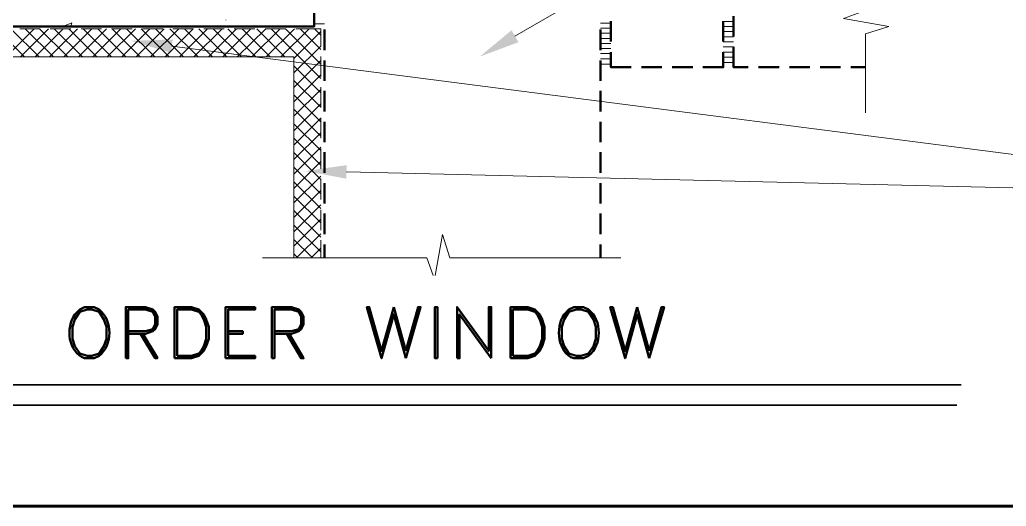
# Model space of a CAD drawing. Header units: inches. Extents: x 5 to 516, y -193 to 129.
# Drawn here: x 33.735 to 37.755, y -193.185 to -191.201 of the extents above; entities that cross this region are included whole.
import ezdxf

# ---------------------------------------------------------------- set-up
doc = ezdxf.new("R2010")
doc.units = ezdxf.units.IN
doc.header["$MEASUREMENT"] = 0
doc.layers.add('PDF7_Geometry', color=7, linetype='Continuous')
doc.layers.add('PDF7_Solid Fills', color=7, linetype='Continuous')

msp = doc.modelspace()

# ---------------------------------------------------------------- linework, layer by layer
at = {"layer": 'PDF7_Geometry', "lineweight": 15}
for points in [[(35.7524401, -191.2680067), (39.0824405, -189.3457843), (39.5824405, -189.3457843)], [(37.1813297, -191.580229), (37.1813297, -191.2580067), (37.2757742, -191.2280067), (37.0913297, -191.1957845), (37.1813297, -191.1635623), (37.1813297, -190.8824511)], [(34.8513283, -192.1713401), (34.8513283, -191.3524511), (31.0179946, -191.3524511), (31.0179946, -191.2380067)], [(33.7546621, -191.3524511), (33.6391065, -191.2380067)], [(33.6791073, -191.3524511), (33.7935518, -191.2380067)], [(33.813552, -191.3524511), (33.6979964, -191.2380067)], [(33.7346629, -191.2380068), (33.8179962, -191.2380068)], [(33.7379972, -191.3524511), (33.8524417, -191.2380067)], [(33.8724419, -191.3524511), (33.7568863, -191.2380067)], [(33.7968848, -191.3524511), (33.9113293, -191.2380067)], [(33.9313295, -191.3524511), (33.8157739, -191.2380067)], [(33.8557747, -191.3524511), (33.9702192, -191.2380067)], [(33.8591068, -191.2380068), (33.9424401, -191.2380068)], [(33.9902171, -191.3524511), (33.8746615, -191.2380067)], [(33.9102181, -191.2280066), (33.9468848, -191.2135622)], [(33.9146624, -191.3524511), (34.0291068, -191.2380067)], [(34.049107, -191.3524511), (33.9346625, -191.2380067)], [(33.9424401, -191.2280066), (33.9468846, -191.2135622)], [(33.9735522, -191.3524511), (34.0879967, -191.2380067)], [(33.9846629, -191.2380068), (34.0679962, -191.2380068)], [(34.1079969, -191.3524511), (33.9935524, -191.2380067)], [(34.0324399, -191.3524511), (34.1468843, -191.2380067)], [(34.1668845, -191.3524511), (34.0524401, -191.2380067)], [(34.0913298, -191.3524511), (34.2057742, -191.2380067)], [(34.1091068, -191.2380068), (34.1924402, -191.2380068)], [(34.2257744, -191.3524511), (34.1113299, -191.2380067)], [(34.1502197, -191.3524511), (34.2646641, -191.2380067)], [(34.284662, -191.3524511), (34.1702176, -191.2380067)], [(34.2091073, -191.3524511), (34.3235517, -191.2380067)], [(34.3435519, -191.3524511), (34.2291075, -191.2380067)], [(34.2346629, -191.2380068), (34.3179963, -191.2380068)], [(34.2679949, -191.3524511), (34.3824394, -191.2380067)], [(34.4024395, -191.3524511), (34.2879951, -191.2380067)], [(34.3268848, -191.3524511), (34.4413293, -191.2380067)], [(34.4613294, -191.3524511), (34.346885, -191.2380067)], [(34.3591068, -191.2380068), (34.4424402, -191.2380068)], [(34.3857747, -191.3524511), (34.5002191, -191.2380067)], [(34.5202193, -191.3524511), (34.4057749, -191.2380067)], [(34.4446623, -191.3524511), (34.5591068, -191.2380067)], [(34.5791069, -191.3524511), (34.4646625, -191.2380067)], [(34.4846629, -191.2380068), (34.5679963, -191.2380068)], [(34.5035522, -191.3524511), (34.6179967, -191.2380067)], [(34.6379968, -191.3524511), (34.5235524, -191.2380067)], [(34.5624398, -191.3524511), (34.6768843, -191.2380067)], [(34.5746627, -191.202451), (34.5746627, -191.2013399)], [(34.6968845, -191.3524511), (34.58244, -191.2380067)], [(34.6091069, -191.2380068), (34.6924402, -191.2380068)], [(34.6213297, -191.3524511), (34.7368853, -191.2380067)], [(34.7557744, -191.3524511), (34.6413299, -191.2380067)], [(34.6802173, -191.3524511), (34.7957729, -191.2380067)], [(34.814662, -191.3524511), (34.7002175, -191.2380067)], [(34.734663, -191.2380068), (34.8179963, -191.2380068)], [(34.7391072, -191.3524511), (34.8546628, -191.2380067)], [(34.9613295, -191.440229), (34.7591072, -191.2380068)], [(34.7979971, -191.3524511), (34.9135527, -191.2380067)], [(34.9613295, -191.38134), (34.8179961, -191.2380066)], [(34.8591069, -191.2380068), (34.9613291, -191.2380068)], [(34.9613295, -191.3224512), (34.876885, -191.2380068)], [(34.9346616, -191.2180068), (34.9768839, -191.2180068)], [(34.9613295, -191.2635622), (34.9357739, -191.2380066)], [(34.9613295, -191.3091179), (34.9613295, -191.2380067)], [(36.1435512, -191.2146733), (36.1013289, -191.2146733)], [(36.1435512, -191.2346733), (36.1013289, -191.2346733)], [(36.6435512, -191.2080066), (36.601329, -191.2080066)], [(36.6435512, -191.2280066), (36.601329, -191.2280066)], [(34.8513283, -191.3591178), (34.9613283, -191.2491178)], [(36.1435512, -191.2557844), (36.1013289, -191.2557844)], [(36.1435512, -191.2768955), (36.1013289, -191.2768955)], [(36.6435512, -191.2491177), (36.601329, -191.2491177)], [(36.6435512, -191.2702288), (36.601329, -191.2702288)], [(34.3546626, -191.3080068), (39.0824408, -191.9180068), (39.5824406, -191.9180068)], [(34.8513283, -191.4180066), (34.9613283, -191.3080066)], [(36.1435512, -191.2980066), (36.1013289, -191.2980066)], [(36.1435512, -191.3180067), (36.1013289, -191.3180067)], [(36.6435512, -191.29134), (36.601329, -191.29134)], [(36.6435512, -191.31134), (36.601329, -191.31134)], [(34.9613295, -191.4335623), (34.9613295, -191.350229)], [(36.1435512, -191.3391178), (36.1013289, -191.3391178)], [(36.6435512, -191.3324511), (36.601329, -191.3324511)], [(36.6435512, -191.3535622), (36.601329, -191.3535622)], [(34.8513283, -191.4768956), (34.9613283, -191.3668956)], [(34.9613295, -191.4991178), (34.8513295, -191.3891178)], [(36.1435512, -191.3602289), (36.1013289, -191.3602289)], [(36.1435512, -191.38134), (36.1013289, -191.38134)], [(36.6435512, -191.3746733), (36.601329, -191.3746733)], [(34.8513283, -191.5357844), (34.9613283, -191.4257843)], [(34.9613295, -191.5580068), (34.8513295, -191.4480068)], [(34.9613295, -191.5591179), (34.9613295, -191.4757845)], [(34.8513283, -191.5946734), (34.9613283, -191.4846734)], [(34.9613295, -191.6168956), (34.8513295, -191.5068956)], [(34.8513283, -191.6535622), (34.9613283, -191.5435621)], [(34.9613295, -191.6757846), (34.8513295, -191.5657846)], [(34.9613295, -191.6835624), (34.9613295, -191.600229)], [(34.8513283, -191.7124512), (34.9613283, -191.6024512)], [(34.9613295, -191.7346734), (34.8513295, -191.6246734)], [(34.8513283, -191.77134), (34.9613283, -191.6613399)], [(34.8513283, -191.830229), (34.9613283, -191.720229)], [(34.9613295, -191.7935624), (34.8513295, -191.6835624)], [(34.9613295, -191.8524512), (34.8513295, -191.7424512)], [(34.9613295, -191.8091179), (34.9613295, -191.7257846)], [(34.8513283, -191.8891178), (34.9613283, -191.7791177)], [(34.8513283, -191.9480068), (34.9613283, -191.8380068)], [(34.9613295, -191.9113399), (34.8513295, -191.802451)], [(35.0668864, -191.8213402), (39.0824422, -191.9180069), (39.5735534, -191.9180069)], [(34.9613295, -191.970229), (34.8513295, -191.8613401)], [(34.9613295, -191.9335624), (34.9613295, -191.850229)], [(34.8513283, -192.0068956), (34.9613283, -191.8968955)], [(34.9613295, -192.0291177), (34.8513295, -191.9202288)], [(34.8513283, -192.0657846), (34.9613283, -191.9557846)], [(34.9613295, -192.0880068), (34.8513295, -191.9791179)], [(34.9613295, -192.0591179), (34.9613295, -191.9757846)], [(34.8513283, -192.1246734), (34.9613283, -192.0146733)], [(34.9613295, -192.1468955), (34.8513295, -192.0380066)], [(34.8513288, -192.1557846), (34.8657733, -192.169118), (34.9613288, -192.0735624)], [(36.1835518, -192.1713401), (35.4868851, -192.1713401), (35.4579962, -192.0768956), (35.4279962, -192.2435623)], [(34.8513298, -192.0968957), (34.9246632, -192.169118), (34.9613298, -192.1324513)], [(34.9613295, -192.1713401), (34.9613295, -192.100229)], [(35.4191067, -192.2435622), (35.3935512, -192.17134), (34.7235511, -192.17134)]]:
    msp.add_lwpolyline(points, dxfattribs=at)
at = {"layer": 'PDF7_Geometry', "lineweight": 50}
for points in [[(34.9346616, -190.8946733), (34.9346616, -191.2280066), (29.3402166, -191.2280066)], [(36.6435512, -191.1857844), (36.6435512, -191.2691178)], [(36.1435512, -191.2068955), (36.1435512, -191.2902289)], [(36.6013284, -191.2902289), (36.6013284, -191.2068955)], [(34.9768844, -191.24134), (34.9768844, -191.3246733)], [(36.1013284, -191.3246733), (36.1013284, -191.24134)], [(36.6435512, -191.31134), (36.6435512, -191.3946733), (36.7035512, -191.3946733)], [(36.2268845, -191.3946733), (36.1435512, -191.3946733), (36.1435512, -191.3324511)], [(36.6013284, -191.3324511), (36.6013284, -191.3946733), (36.5179951, -191.3946733)], [(34.9768844, -191.3668955), (34.9768844, -191.4502289)], [(36.1013284, -191.4502289), (36.1013284, -191.3668955)], [(36.3513284, -191.3946733), (36.2679951, -191.3946733)], [(36.4768845, -191.3946733), (36.3935512, -191.3946733)], [(36.7457738, -191.3946733), (36.8291071, -191.3946733)], [(36.8713299, -191.3946733), (36.9546632, -191.3946733)], [(36.9957738, -191.3946733), (37.0791071, -191.3946733)], [(37.1213299, -191.3946733), (37.1813299, -191.3946733)], [(34.9768844, -191.49134), (34.9768844, -191.5746734)], [(36.1013284, -191.5746734), (36.1013284, -191.49134)], [(34.9768844, -191.6168956), (34.9768844, -191.7002289)], [(36.1013284, -191.7002289), (36.1013284, -191.6168956)], [(34.9768844, -191.74134), (34.9768844, -191.8246734)], [(36.1013284, -191.8246734), (36.1013284, -191.74134)], [(34.9768844, -191.8668956), (34.9768844, -191.9502289)], [(36.1013284, -191.9502289), (36.1013284, -191.8668956)], [(34.9768844, -191.9913401), (34.9768844, -192.0746734)], [(36.1013284, -192.0746734), (36.1013284, -191.9913401)], [(34.9768844, -192.1168956), (34.9768844, -192.1713401)], [(36.1013284, -192.1713401), (36.1013284, -192.1168957)], [(34.0579968, -192.3824512), (34.0379968, -192.3724512), (33.9991079, -192.3724512), (33.9791079, -192.3824512), (33.9591079, -192.4024512)], [(34.1768845, -192.4813401), (34.2468845, -192.4813401), (34.2768845, -192.4713401), (34.2868845, -192.4624512), (34.2957734, -192.4424512), (34.2957734, -192.4124512), (34.2868845, -192.3924512), (34.2768845, -192.3824512), (34.2468845, -192.3724512), (34.1668845, -192.3724512), (34.1668845, -192.5813401)], [(34.1768852, -192.47134), (34.2468852, -192.47134), (34.2768852, -192.4624511), (34.2868852, -192.4424511), (34.2868852, -192.4124511), (34.2768852, -192.3924511), (34.2468852, -192.3824511), (34.1768852, -192.3824511), (34.1768852, -192.58134), (34.1668852, -192.58134)], [(34.6935505, -192.3724512), (34.5735505, -192.3724512), (34.5735505, -192.5813401)], [(34.6935512, -192.3724511), (34.6935512, -192.3824511), (34.5835512, -192.3824511), (34.5835512, -192.57134)], [(34.7724407, -192.4813401), (34.8424408, -192.4813401), (34.8713296, -192.4713401), (34.8813296, -192.4624512), (34.8913296, -192.4424512), (34.8913296, -192.4124512), (34.8813296, -192.3924512), (34.8713296, -192.3824512), (34.8424408, -192.3724512), (34.7624407, -192.3724512), (34.7624407, -192.5813401)], [(34.7724415, -192.47134), (34.8424415, -192.47134), (34.8713304, -192.4624511), (34.8813304, -192.4424511), (34.8813304, -192.4124511), (34.8713304, -192.3924511), (34.8424415, -192.3824511), (34.7724415, -192.3824511), (34.7724415, -192.58134), (34.7624415, -192.58134)], [(35.3079963, -192.5813401), (35.2591074, -192.4024512), (35.2091074, -192.5813401), (35.1491074, -192.3724512), (35.1591074, -192.3724512), (35.2091074, -192.5513401), (35.2591074, -192.3724512)], [(35.2591065, -192.3724512), (35.3079954, -192.5513401)], [(35.3079954, -192.5813401), (35.3679954, -192.3724512), (35.3579954, -192.3724512), (35.3079954, -192.5513401)], [(35.655774, -192.5813401), (35.655774, -192.3724512), (35.645774, -192.3724512), (35.645774, -192.5513401), (35.5168851, -192.3724512), (35.5168851, -192.5813401)], [(35.6557747, -192.5813401), (35.5268858, -192.4024512), (35.5268858, -192.5813401), (35.5168858, -192.5813401)], [(36.0524417, -192.3824512), (36.0324417, -192.3724512), (35.9924417, -192.3724512), (35.9724417, -192.3824512), (35.9535528, -192.4024512)], [(36.3002177, -192.5813401), (36.2502177, -192.4024512), (36.2013288, -192.5813401), (36.1413288, -192.3724512), (36.1513288, -192.3724512), (36.2013288, -192.5513401), (36.2502177, -192.3724512)], [(36.250218, -192.3724512), (36.300218, -192.5513401)], [(36.3002192, -192.5813401), (36.3602192, -192.3724512), (36.3502192, -192.3724512), (36.3002192, -192.5513401)], [(34.2268843, -192.4813402), (34.2868843, -192.5813402), (34.2957732, -192.5813402), (34.2368843, -192.4813402)], [(34.5835512, -192.4713401), (34.6435512, -192.4713401), (34.6435512, -192.4813401), (34.5835512, -192.4813401)], [(34.8224406, -192.4813402), (34.8813295, -192.5813402), (34.8913295, -192.5813402), (34.8324406, -192.4813402)], [(33.9991079, -192.5813401), (34.0379968, -192.5813401), (34.0579968, -192.5713401)], [(34.5835512, -192.5713402), (34.6935512, -192.5713402), (34.6935512, -192.5813402), (34.5735512, -192.5813402)], [(35.9924417, -192.5813401), (36.0324417, -192.5813401), (36.0524417, -192.5713401)]]:
    msp.add_lwpolyline(points, dxfattribs=at)
for points in [[(34.0091064, -192.3824511), (33.9791064, -192.3924511), (33.9591064, -192.4224511), (33.9491064, -192.4524511), (33.9491064, -192.50134), (33.9591064, -192.53134), (33.9791064, -192.56134), (34.0091064, -192.57134), (34.0279953, -192.57134), (34.0579953, -192.56134), (34.0779953, -192.53134), (34.0879953, -192.50134), (34.0879953, -192.4524511), (34.0779953, -192.4224511), (34.0579953, -192.3924511), (34.0279953, -192.3824511)], [(34.3657732, -192.5813401), (34.4346621, -192.5813401), (34.4646621, -192.5713401), (34.4846621, -192.5513401), (34.4946621, -192.5313401), (34.5046621, -192.5013401), (34.5046621, -192.4524512), (34.4946621, -192.4224512), (34.4846621, -192.4024512), (34.4646621, -192.3824512), (34.4346621, -192.3724512), (34.3657732, -192.3724512)], [(34.375774, -192.57134), (34.4346629, -192.57134), (34.4646629, -192.56134), (34.4746629, -192.55134), (34.4846629, -192.53134), (34.4946629, -192.50134), (34.4946629, -192.4524511), (34.4846629, -192.4224511), (34.4746629, -192.4024511), (34.4646629, -192.3924511), (34.4346629, -192.3824511), (34.375774, -192.3824511)], [(35.4368853, -192.5813401), (35.4368853, -192.3724512), (35.4268853, -192.3724512), (35.4268853, -192.5813401)], [(35.734663, -192.5813401), (35.8046631, -192.5813401), (35.8335519, -192.5713401), (35.8535519, -192.5513401), (35.8635519, -192.5313401), (35.8735519, -192.5013401), (35.8735519, -192.4524512), (35.8635519, -192.4224512), (35.8535519, -192.4024512), (35.8335519, -192.3824512), (35.8046631, -192.3724512), (35.734663, -192.3724512)], [(35.7446638, -192.57134), (35.8046638, -192.57134), (35.8335527, -192.56134), (35.8435527, -192.55134), (35.8535527, -192.53134), (35.8635527, -192.50134), (35.8635527, -192.4524511), (35.8535527, -192.4224511), (35.8435527, -192.4024511), (35.8335527, -192.3924511), (35.8046638, -192.3824511), (35.7446638, -192.3824511)], [(36.0024401, -192.3824511), (35.9724401, -192.3924511), (35.9535512, -192.4224511), (35.9435512, -192.4524511), (35.9435512, -192.50134), (35.9535512, -192.53134), (35.9724401, -192.56134), (36.0024401, -192.57134), (36.0224401, -192.57134), (36.0524401, -192.56134), (36.0724401, -192.53134), (36.0824401, -192.50134), (36.0824401, -192.4524511), (36.0724401, -192.4224511), (36.0524401, -192.3924511), (36.0224401, -192.3824511)]]:
    msp.add_lwpolyline(points, close=True, dxfattribs=at)
at = {"layer": 'PDF7_Geometry', "lineweight": 35}
for points in [[(30.5391083, -192.6891178), (37.5713309, -192.6891178)], [(30.5391083, -192.7724511), (37.5535532, -192.7724511)]]:
    msp.add_lwpolyline(points, dxfattribs=at)
at = {"layer": 'PDF7_Geometry', "lineweight": 60}
msp.add_lwpolyline([(14.9013258, -193.1846735), (59.9013294, -193.1846735)], dxfattribs=at)
at = {"layer": 'PDF7_Geometry', "lineweight": 50}
for points in [[(33.9591079, -192.4024512), (33.9220338, -192.4578957), (33.9305523, -192.5549698), (33.9991079, -192.5813401)], [(34.0579968, -192.5713401), (34.1139412, -192.5278587), (34.1139412, -192.4259327), (34.0579968, -192.3824512)], [(35.9535528, -192.4024512), (35.9149972, -192.4579142), (35.9283861, -192.558692), (35.9924417, -192.5813401)], [(36.0524417, -192.5713401), (36.1083861, -192.5278587), (36.1083861, -192.4259327), (36.0524417, -192.3824512)]]:
    msp.add_open_spline(points, degree=3, dxfattribs=at)
at = {"layer": 'PDF7_Solid Fills', "lineweight": 50, "transparency": 33554559}
for points in [[(35.7668851, -191.292451), (35.6091073, -191.3513399), (35.7391073, -191.2435621)], [(34.3513282, -191.3357846), (34.189106, -191.2868957), (34.3579949, -191.2813401)], [(35.0657742, -191.849118), (34.9002186, -191.8180069), (35.0668853, -191.7935624)]]:
    msp.add_solid(points, dxfattribs=at)

doc.saveas('drawing.dxf')
